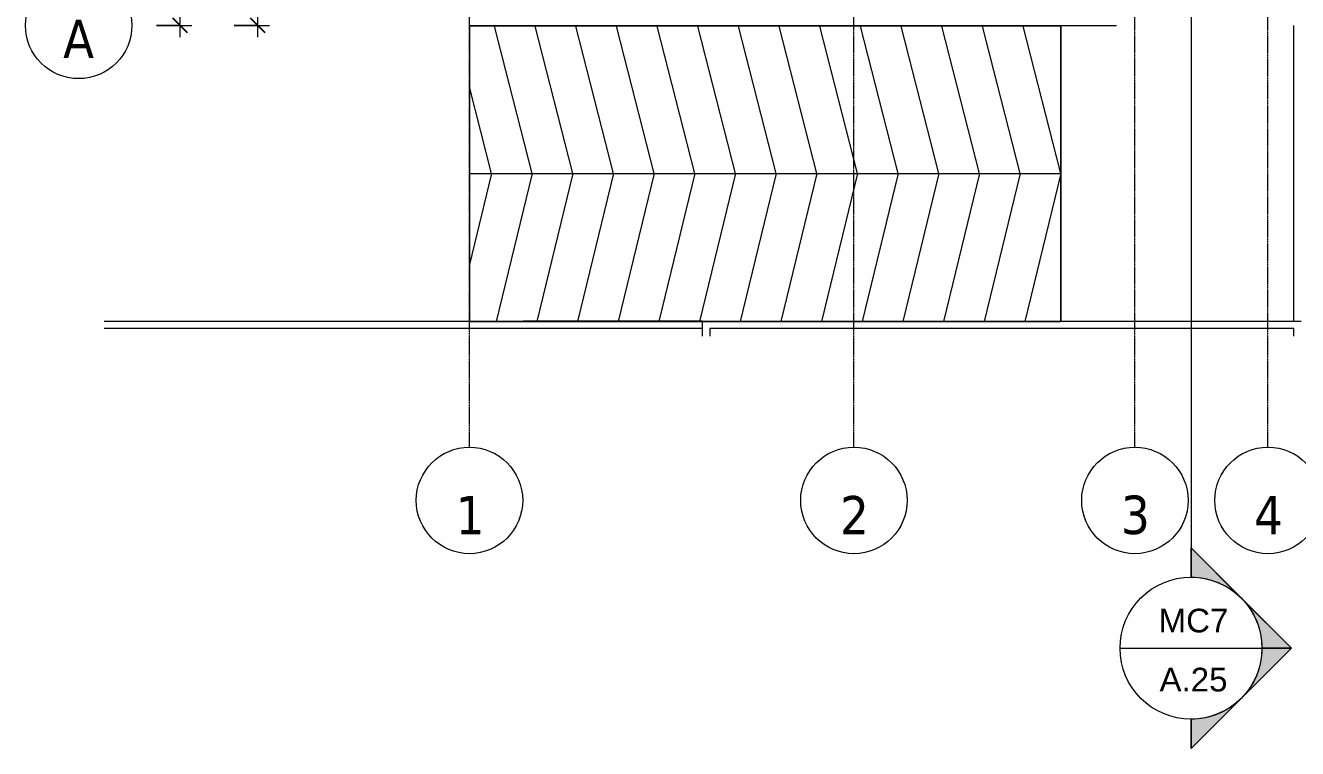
# Model space of a CAD drawing. Header units: millimetres. Extents: x 962 to 241049, y -15958 to 84407.
# Drawn here: x 90826 to 108032, y 7456 to 17236 of the extents above; entities that cross this region are included whole.
import ezdxf

# ---------------------------------------------------------------- set-up
doc = ezdxf.new("R2010")
doc.units = ezdxf.units.MM
doc.linetypes.add('Dash Dot 3_16_', pattern=[7.9375, 4.7625, -1.5875, 0, -1.5875])
doc.linetypes.add('Grid Line', pattern=[22.225, 12.7, -3.175, 3.175, -3.175])
for name, color, linetype, lineweight in [('0-1', 7, 'Continuous', 5), ('A-ANNO-DIMS', 211, 'Continuous', 9), ('A-ANNO-DIMS-160', 211, 'Continuous', 9), ('A-DETL-THIN-1', 151, 'Continuous', 9), ('A-FLOR', 192, 'Continuous', 9), ('A-FLOR-1', 250, 'Continuous', 9), ('A-WALL', 113, 'Continuous', 9), ('G-ANNO-SYMB', 111, 'Continuous', 9), ('G-ANNO-SYMB-1', 111, 'Dash Dot 3_16_', 18), ('S-GRID-1', 1, 'Grid Line', 9), ('S-GRID-IDEN', 1, 'Continuous', 9)]:
    doc.layers.add(name, color=color, linetype=linetype, lineweight=lineweight)
doc.styles.add('Arial_9', font='arial_0.ttf', dxfattribs={"height": 320})
doc.styles.add('Tahoma_B', font='tahomabd_0.ttf', dxfattribs={"height": 520})
doc.styles.add('UTM Avo', font='UTM Avo.ttf', dxfattribs={"width": 0.9, "height": 400})
doc.dimstyles.new('1_Dim_chi_tiet_2_5', dxfattribs={"dimscale": 304.8, "dimtxt": 399.720379, "dimasz": 0.629921, "dimexe": 0.524934, "dimexo": 0.0625, "dimgap": 0.052493, "dimtad": 1, "dimdec": 0, "dimrnd": 5, "dimzin": 0, "dimdsep": 46, "dimtxsty": 'UTM Avo', "dimblk1": 'OBLIQUE', "dimblk2": 'OBLIQUE', "dimsah": 1, "dimcen": 0.09, "dimdle": 0.524934, "dimazin": 0, "dimtfac": 1, "dimtdec": 4, "dimtix": 1, "dimtmove": 0, "dimatfit": 3, "dimfxl": 1.049869, "dimfxlon": 1, "dimtvp": 1, "dimtolj": 1, "dimtzin": 0, "dimarcsym": 2})

# ---------------------------------------------------------------- blocks, each defined once
blk = doc.blocks.new('NCV_TKTC_KET CAU_rvt-1-TKCS_MB TẦNG 1')
at = {"layer": 'A-FLOR-1'}
for p, q in [((33653, 17235), (38153, 17235)), ((38153, 17235), (42403, 17235))]:
    blk.add_line(p, q, dxfattribs=at)
blk = doc.blocks.new('Grid - M_Grid Head - Circle-353313-TKCS_MB TẦNG 1')
at = {"layer": 'S-GRID-IDEN'}
blk.add_circle((0, 0), 4.5, dxfattribs=at)
blk = doc.blocks.new('Section - M_Section Head - Filled-352373-TKCS_MB TẦNG 1')
at = {"layer": 'G-ANNO-SYMB'}
h = blk.add_hatch(color=256, dxfattribs=at)
edge = h.paths.add_edge_path()
edge.add_line((-6, 8.49), (-6, 6))
edge.add_arc((-6, 0), 6, 90, 135)
edge.add_line((-10.24, 4.24), (-6, 8.49))
h = blk.add_hatch(color=256, dxfattribs=at)
edge = h.paths.add_edge_path()
edge.add_line((-6, 8.49), (-1.76, 4.24))
edge.add_arc((-6, 0), 6, 45, 90)
edge.add_line((-6, 6), (-6, 8.49))
h = blk.add_hatch(color=256, dxfattribs=at)
edge = h.paths.add_edge_path()
edge.add_line((-14.49, 0), (-10.24, 4.24))
edge.add_arc((-6, 0), 6, 135, 180)
edge.add_line((-12, 0), (-14.49, 0))
h = blk.add_hatch(color=256, dxfattribs=at)
edge = h.paths.add_edge_path()
edge.add_line((2.49, 0), (0, 0))
edge.add_arc((-6, 0), 6, 360, 405)
edge.add_line((-1.76, 4.24), (2.49, 0))
for p, q in [((-6, 8.49), (-14.49, 0)), ((-6, 8.49), (-10.24, 4.24)), ((-6, 8.49), (2.49, 0)), ((-6, 6), (-6, 8.49)), ((-6, 8.49), (-6, 6)), ((-1.76, 4.24), (-6, 8.49)), ((-10.24, 4.24), (-14.49, 0)), ((2.49, 0), (-1.76, 4.24)), ((-14.49, 0), (-12, 0)), ((0, 0), (2.49, 0)), ((-12, 0), (-14.49, 0)), ((0, 0), (2.49, 0))]:
    blk.add_line(p, q, dxfattribs=at)
for start, end in [(360, 180), (90, 135), (45, 90), (135, 180), (360, 45), (180, 360)]:
    blk.add_arc((-6, 0), 6, start, end, dxfattribs=at)
blk = doc.blocks.new('DIMBLOCK125-TKCS_MB TẦNG 1')
at = {"layer": 'A-ANNO-DIMS-160'}
for p, q in [((93647, 25537), (94127, 25537)), ((93967, 25537), (93647, 25537)), ((93967, 17077), (93967, 25537)), ((93647, 17237), (94127, 17237)), ((93967, 17237), (93647, 17237))]:
    blk.add_line(p, q, dxfattribs=at)
at = {"layer": 'A-ANNO-DIMS-160', "lineweight": 25}
for p, q in [((93967, 25537), (93871, 25633)), ((93967, 25537), (94063, 25441)), ((93967, 17237), (93871, 17333)), ((93967, 17237), (94063, 17141))]:
    blk.add_line(p, q, dxfattribs=at)
at = {"layer": 'A-ANNO-DIMS-160', "color": 0, "insert": (93447, 20839), "char_height": 400, "width": 1314.64, "attachment_point": 1, "rotation": 90, "line_spacing_factor": 1.110334, "style": 'UTM Avo'}
blk.add_mtext('8300', dxfattribs=at)
blk = doc.blocks.new('_Oblique')
at = {"color": 0, "linetype": 'ByBlock', "lineweight": -2}
blk.add_line((-0.5, -0.5), (0.5, 0.5), dxfattribs=at)
blk = doc.blocks.new('DIMBLOCK133-TKCS_MB TẦNG 1')
at = {"layer": 'A-ANNO-DIMS-160', "lineweight": 25}
for p, q in [((92917, 78237), (92821, 78333)), ((92917, 78237), (93013, 78141)), ((92917, 17237), (92821, 17333)), ((92917, 17237), (93013, 17141))]:
    blk.add_line(p, q, dxfattribs=at)
at = {"layer": 'A-ANNO-DIMS-160'}
for p, q in [((92917, 17077), (92917, 78397)), ((92597, 78237), (93077, 78237)), ((92917, 78237), (92597, 78237)), ((92597, 17237), (93077, 17237)), ((92917, 17237), (92597, 17237))]:
    blk.add_line(p, q, dxfattribs=at)
at = {"layer": 'A-ANNO-DIMS-160', "color": 0, "insert": (92397, 47052), "char_height": 400, "width": 1643.29, "attachment_point": 1, "rotation": 90, "line_spacing_factor": 1.110334, "style": 'UTM Avo'}
blk.add_mtext('61000', dxfattribs=at)

msp = doc.modelspace()

# ---------------------------------------------------------------- linework, layer by layer
at = {"layer": 'A-DETL-THIN-1'}
for p, q in [((96831.6, 17226.9), (96831.6, 13231.6)), ((104831.6, 17226.9), (96831.6, 17226.9)), ((97681.6, 15231.6), (97171.6, 17226.9)), ((98231.6, 15231.6), (97721.6, 17226.9)), ((98781.6, 15231.6), (98271.6, 17226.9)), ((99331.6, 15231.6), (98821.6, 17226.9)), ((99881.6, 15231.6), (99371.6, 17226.9)), ((100431.6, 15231.6), (99921.6, 17226.9)), ((100981.6, 15231.6), (100471.6, 17226.9)), ((101531.6, 15231.6), (101021.6, 17226.9)), ((102081.6, 15231.6), (101571.6, 17226.9)), ((102631.6, 15231.6), (102121.6, 17226.9)), ((103181.6, 15231.6), (102671.6, 17226.9)), ((103731.6, 15231.6), (103221.6, 17226.9)), ((104281.6, 15231.6), (103771.6, 17226.9)), ((104831.6, 15231.6), (104321.6, 17226.9)), ((104831.6, 13231.6), (104831.6, 17226.9)), ((97131.6, 15231.6), (96831.6, 16405.3)), ((96831.6, 15231.6), (104831.6, 15231.6)), ((97131.6, 15231.6), (96831.6, 14004.1)), ((97681.6, 15231.6), (97192.8, 13231.6)), ((98231.6, 15231.6), (97742.8, 13231.6)), ((98781.6, 15231.6), (98292.8, 13231.6)), ((99331.6, 15231.6), (98842.8, 13231.6)), ((99881.6, 15231.6), (99392.8, 13231.6)), ((100431.6, 15231.6), (99942.8, 13231.6)), ((100981.6, 15231.6), (100492.8, 13231.6)), ((101531.6, 15231.6), (101042.8, 13231.6)), ((102081.6, 15231.6), (101592.8, 13231.6)), ((102631.6, 15231.6), (102142.8, 13231.6)), ((103181.6, 15231.6), (102692.8, 13231.6)), ((103731.6, 15231.6), (103242.8, 13231.6)), ((104281.6, 15231.6), (103792.8, 13231.6)), ((104831.6, 15231.6), (104342.8, 13231.6)), ((96831.6, 13231.6), (104831.6, 13231.6))]:
    msp.add_line(p, q, dxfattribs=at)
at = {"layer": 'A-FLOR'}
for p, q in [((96831.6, 17235.3), (96831.6, 13236.9)), ((104831.6, 17235.3), (104831.6, 13236.9)), ((107981.6, 13236.9), (107981.6, 17236.9)), ((99981.6, 13236.9), (97558.9, 13236.9))]:
    msp.add_line(p, q, dxfattribs=at)
at = {"layer": 'A-WALL'}
for p, q in [((91890.2, 13236.9), (97558.9, 13236.9)), ((99981.6, 13136.9), (91890.2, 13136.9)), ((99981.6, 13236.9), (108081.6, 13236.9)), ((99981.6, 13035.2), (99981.6, 13236.9)), ((107981.6, 13136.9), (100081.6, 13136.9)), ((100081.6, 13136.9), (100081.6, 13035.2)), ((107981.6, 13035.2), (107981.6, 13136.9))]:
    msp.add_line(p, q, dxfattribs=at)
at = {"layer": 'G-ANNO-SYMB'}
msp.add_line((105630.4, 8813.9), (107550.4, 8813.9), dxfattribs=at)
at = {"layer": 'G-ANNO-SYMB-1'}
msp.add_line((106590.4, 84025.7), (106590.4, 9773.9), dxfattribs=at)
at = {"layer": 'S-GRID-1'}
for p, q in [((96831.6, 15532), (96831.6, 78459.2)), ((102031.6, 15532), (102031.6, 78459.2)), ((105831.6, 15532), (105831.6, 78459.2)), ((107631.6, 15532), (107631.6, 78459.2)), ((96831.6, 11532), (96831.6, 15532)), ((102031.6, 11532), (102031.6, 15532)), ((105831.6, 11532), (105831.6, 15532)), ((107631.6, 11532), (107631.6, 15532))]:
    msp.add_line(p, q, dxfattribs=at)

# ---------------------------------------------------------------- block references
at = {"layer": '0-1'}
msp.add_blockref('NCV_TKTC_KET CAU_rvt-1-TKCS_MB TẦNG 1', (63179, 0), dxfattribs=at)
at = {"layer": 'S-GRID-IDEN', "xscale": 159.9999999999999, "yscale": 159.9999999999999, "zscale": 159.9999999999999, "rotation": 89.99999999999982}
msp.add_blockref('Grid - M_Grid Head - Circle-353313-TKCS_MB TẦNG 1', (91545.8, 17236.9), dxfattribs=at)
at = {"layer": 'S-GRID-IDEN', "xscale": 159.9999999999999, "yscale": 159.9999999999999, "zscale": 159.9999999999999}
for p in [(96831.6, 10812), (102031.6, 10812), (105831.6, 10812), (107631.6, 10812)]:
    msp.add_blockref('Grid - M_Grid Head - Circle-353313-TKCS_MB TẦNG 1', p, dxfattribs=at)

# ---------------------------------------------------------------- texts
at = {"layer": 'G-ANNO-SYMB', "char_height": 320, "attachment_point": 5, "line_spacing_factor": 0.936439, "style": 'Arial_9'}
for s, insert, width in [('\\pt2032,4064,6096,8128,10160,12192,14224,16256,18288,20320,22352,24384,26416,28448,30480,32512,34544,36576,38608,40640,42672,44704,46736,48768,50800,52832,54864,56896,58928,60960,62992,65024;MC7', (106624.4, 9185.1), 963.2), ('\\pt2032,4064,6096,8128,10160,12192,14224,16256,18288,20320,22352,24384,26416,28448,30480,32512,34544,36576,38608,40640,42672,44704,46736,48768,50800,52832,54864,56896,58928,60960,62992,65024;A.25', (106624.4, 8386.8), 952)]:
    msp.add_mtext(s, dxfattribs=dict(at, insert=insert, width=width))

# ---------------------------------------------------------------- dimensions: what is measured, and where the dimension line sits
at = {"layer": 'A-ANNO-DIMS'}
for base, p1, p2, override, picture, middle in [((92916.7, 78236.9), (92596.7, 17236.9), (92596.7, 78236.9), {"dimpost": '<>', "dimfxl": 61000}, 'DIMBLOCK133-TKCS_MB TẦNG 1', (92693.8, 47736.9)), ((93966.7, 25536.9), (93646.7, 17236.9), (93646.7, 25536.9), {"dimpost": '<>', "dimfxl": 8300}, 'DIMBLOCK125-TKCS_MB TẦNG 1', (93743.8, 21386.9))]:
    dim = msp.add_linear_dim(base=base, p1=p1, p2=p2, angle=90, dimstyle='1_Dim_chi_tiet_2_5', override=override, dxfattribs=at)
    dim.commit()
    dim.dimension.update_dxf_attribs({"geometry": picture, "text_midpoint": middle})

# ---------------------------------------------------------------- next in the draw order: texts
at = {"layer": 'S-GRID-IDEN', "char_height": 520, "attachment_point": 5, "line_spacing_factor": 0.996129, "style": 'Tahoma_B', "bg_fill": 3, "box_fill_scale": 1.25, "bg_fill_color": 256, "bg_fill_true_color": 13158600, "bg_fill_transparency": 0}
for s, insert, width in [('\\pt2031.9988,4063.9976,6096.0016,8128.0004,10159.9992,12191.998,14224.002,16256.0008,18287.9996,20319.9984,22352.0024,24384.0012,26416,28447.9988,30479.9976,32512.0016,34544.0004,36575.9992,38607.998,40640.002,42672.0008,44703.9996,46735.9984,48768.0024,50800.0012,52832,54863.9988,56895.9976,58928.0016,60960.0004,62991.9992,65023.998;A', (91544.4, 17053.6), 497.6), ('\\pt2031.9988,4063.9976,6096.0016,8128.0004,10159.9992,12191.998,14224.002,16256.0008,18287.9996,20319.9984,22352.0024,24384.0012,26416,28447.9988,30479.9976,32512.0016,34544.0004,36575.9992,38607.998,40640.002,42672.0008,44703.9996,46735.9984,48768.0024,50800.0012,52832,54863.9988,56895.9976,58928.0016,60960.0004,62991.9992,65023.998;1', (96839.1, 10612.3), 465.6), ('\\pt2031.9988,4063.9976,6096.0016,8128.0004,10159.9992,12191.998,14224.002,16256.0008,18287.9996,20319.9984,22352.0024,24384.0012,26416,28447.9988,30479.9976,32512.0016,34544.0004,36575.9992,38607.998,40640.002,42672.0008,44703.9996,46735.9984,48768.0024,50800.0012,52832,54863.9988,56895.9976,58928.0016,60960.0004,62991.9992,65023.998;2', (102039.1, 10612.3), 465.6), ('\\pt2031.9988,4063.9976,6096.0016,8128.0004,10159.9992,12191.998,14224.002,16256.0008,18287.9996,20319.9984,22352.0024,24384.0012,26416,28447.9988,30479.9976,32512.0016,34544.0004,36575.9992,38607.998,40640.002,42672.0008,44703.9996,46735.9984,48768.0024,50800.0012,52832,54863.9988,56895.9976,58928.0016,60960.0004,62991.9992,65023.998;3', (105839.1, 10612.3), 465.6), ('\\pt2031.9988,4063.9976,6096.0016,8128.0004,10159.9992,12191.998,14224.002,16256.0008,18287.9996,20319.9984,22352.0024,24384.0012,26416,28447.9988,30479.9976,32512.0016,34544.0004,36575.9992,38607.998,40640.002,42672.0008,44703.9996,46735.9984,48768.0024,50800.0012,52832,54863.9988,56895.9976,58928.0016,60960.0004,62991.9992,65023.998;4', (107639.1, 10612.3), 465.6)]:
    msp.add_mtext(s, dxfattribs=dict(at, insert=insert, width=width))

# ---------------------------------------------------------------- next in the draw order: block references
at = {"layer": 'G-ANNO-SYMB', "extrusion": (0, 0, -1), "xscale": 159.9999999999999, "yscale": 159.9999999999999, "zscale": 159.9999999999999, "rotation": 90.00000000000053}
msp.add_blockref('Section - M_Section Head - Filled-352373-TKCS_MB TẦNG 1', (-106590.4, 9773.9), dxfattribs=at)

doc.saveas('drawing.dxf')
